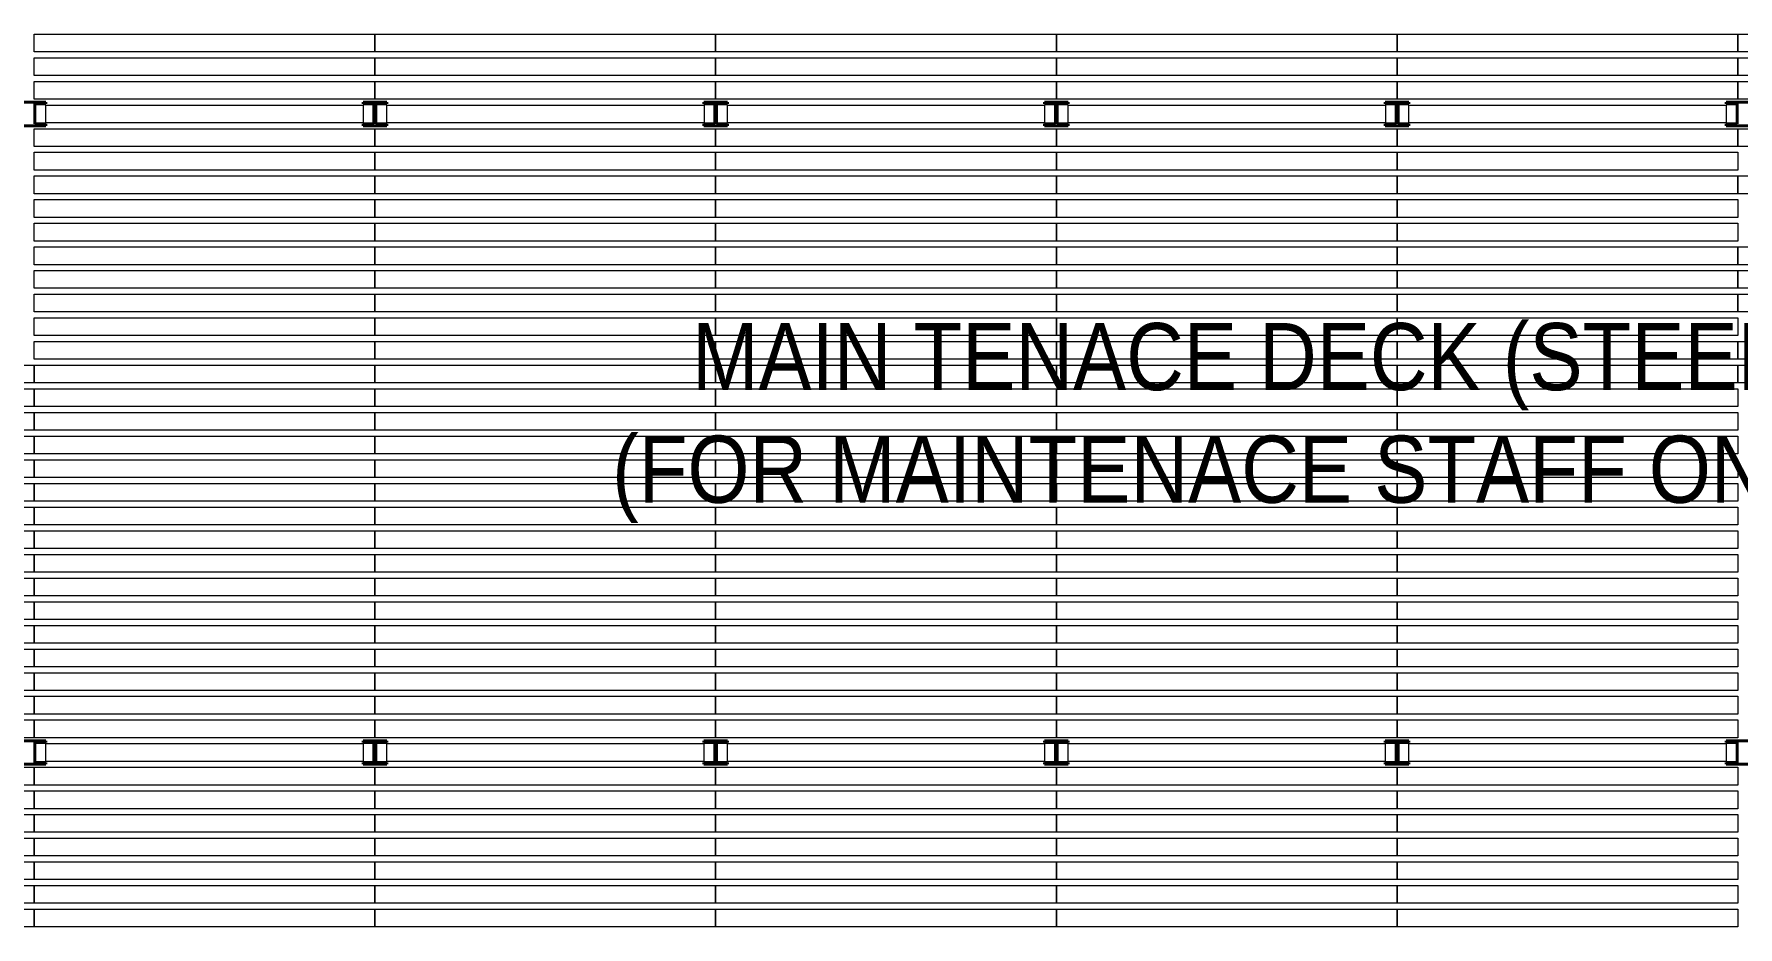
# Model space of a CAD drawing. Header units: millimetres. Extents: x 12827 to 109288, y -12264 to 68487.
# Drawn here: x 47648 to 62048, y 15507 to 23057 of the extents above; entities that cross this region are included whole.
import ezdxf

# ---------------------------------------------------------------- set-up
doc = ezdxf.new("R2010")
doc.units = ezdxf.units.MM
for name, color, linetype, lineweight in [('G-ANNO-TEXT', 231, 'Continuous', 5), ('Q-SPCQ', 91, 'Continuous', 20), ('S-COLS', 52, 'Continuous', 20)]:
    doc.layers.add(name, color=color, linetype=linetype, lineweight=lineweight)
doc.styles.add('Swis721 BT_1', font='swiss.ttf', dxfattribs={"width": 0.85, "height": 567.642527})

# ---------------------------------------------------------------- blocks, each defined once
blk = doc.blocks.new('DLN_Grid Gallery Deck - DLN_Grid Gallery Deck-V1-Copy of 2_F')
at = {"layer": 'Q-SPCQ'}
for p, q in [((0, -75), (0, 75)), ((0, 75), (2880, 75)), ((2880, 75), (2880, -75)), ((2880, -75), (0, -75))]:
    blk.add_line(p, q, dxfattribs=at)
blk = doc.blocks.new('DLN_Grid Gallery Deck - DLN_Grid Gallery Deck-3374193-Copy of 2_F')
at = {"layer": 'Q-SPCQ'}
for p, q in [((0, -75), (0, 75)), ((0, 75), (2681, 75)), ((2681, 75), (2681, -75)), ((2681, -75), (0, -75))]:
    blk.add_line(p, q, dxfattribs=at)
blk = doc.blocks.new('DLN_Grid Gallery Deck - DLN_Grid Gallery Deck-3374109-Copy of 2_F')
at = {"layer": 'Q-SPCQ'}
for p, q in [((0, -75), (0, 75)), ((0, 75), (2682, 75)), ((2682, 75), (2682, -75)), ((2682, -75), (0, -75))]:
    blk.add_line(p, q, dxfattribs=at)
blk = doc.blocks.new('DLN_Grid Gallery Deck - DLN_Grid Gallery Deck-V4-Copy of 2_F')
at = {"layer": 'Q-SPCQ'}
for p, q in [((0, -75), (0, 75)), ((0, 75), (2680, 75)), ((2680, 75), (2680, -75)), ((2680, -75), (0, -75))]:
    blk.add_line(p, q, dxfattribs=at)
blk = doc.blocks.new('DLN_Grid Gallery Deck - DLN_Grid Gallery Deck-3642485-Copy of 2_F')
at = {"layer": 'Q-SPCQ'}
for p, q in [((0, -75), (0, 75)), ((0, 75), (2681, 75)), ((2681, 75), (2681, -75)), ((2681, -75), (0, -75))]:
    blk.add_line(p, q, dxfattribs=at)
blk = doc.blocks.new('DLN_Grid Gallery Deck - DLN_Grid Gallery Deck-3373941-Copy of 2_F')
at = {"layer": 'Q-SPCQ'}
for p, q in [((0, -75), (0, 75)), ((0, 75), (2681, 75)), ((2681, 75), (2681, -75)), ((2681, -75), (0, -75))]:
    blk.add_line(p, q, dxfattribs=at)
blk = doc.blocks.new('DLN_Grid Gallery Deck - DLN_Grid Gallery Deck-V38-Copy of 2_F')
at = {"layer": 'Q-SPCQ', "lineweight": 15}
for p, q in [((0, -75), (0, 75)), ((0, 75), (2880, 75)), ((2880, 75), (2880, -75)), ((2880, -75), (0, -75))]:
    blk.add_line(p, q, dxfattribs=at)

msp = doc.modelspace()

# ---------------------------------------------------------------- linework, layer by layer
at = {"layer": 'S-COLS', "color": 250, "lineweight": 40}
for p, q in [((47747.68113, 22482.48546), (47547.68113, 22482.48546)), ((47655.18113, 22297.48546), (47655.18113, 22467.48546)), ((47655.18113, 22467.48546), (47747.68113, 22467.48546)), ((47747.68113, 22467.48546), (47747.68113, 22482.48546)), ((50627.68113, 22482.48546), (50427.68113, 22482.48546)), ((50427.68113, 22482.48546), (50427.68113, 22467.48546)), ((50427.68113, 22467.48546), (50520.18113, 22467.48546)), ((50520.18113, 22467.48546), (50520.18113, 22297.48546)), ((50535.18113, 22297.48546), (50535.18113, 22467.48546)), ((50535.18113, 22467.48546), (50627.68113, 22467.48546)), ((50627.68113, 22467.48546), (50627.68113, 22482.48546)), ((53507.68113, 22482.48546), (53307.68113, 22482.48546)), ((53307.68113, 22482.48546), (53307.68113, 22467.48546)), ((53307.68113, 22467.48546), (53400.18113, 22467.48546)), ((53400.18113, 22467.48546), (53400.18113, 22297.48546)), ((53415.18113, 22297.48546), (53415.18113, 22467.48546)), ((53415.18113, 22467.48546), (53507.68113, 22467.48546)), ((53507.68113, 22467.48546), (53507.68113, 22482.48546)), ((56387.68113, 22482.48546), (56187.68113, 22482.48546)), ((56187.68113, 22482.48546), (56187.68113, 22467.48546)), ((56187.68113, 22467.48546), (56280.18113, 22467.48546)), ((56280.18113, 22467.48546), (56280.18113, 22297.48546)), ((56295.18113, 22297.48546), (56295.18113, 22467.48546)), ((56295.18113, 22467.48546), (56387.68113, 22467.48546)), ((56387.68113, 22467.48546), (56387.68113, 22482.48546)), ((59267.68113, 22482.48546), (59067.68113, 22482.48546)), ((59067.68113, 22482.48546), (59067.68113, 22467.48546)), ((59067.68113, 22467.48546), (59160.18113, 22467.48546)), ((59160.18113, 22467.48546), (59160.18113, 22297.48546)), ((59175.18113, 22297.48546), (59175.18113, 22467.48546)), ((59175.18113, 22467.48546), (59267.68113, 22467.48546)), ((59267.68113, 22467.48546), (59267.68113, 22482.48546)), ((62147.68113, 22482.48546), (61947.68113, 22482.48546)), ((61947.68113, 22482.48546), (61947.68113, 22467.48546)), ((61947.68113, 22467.48546), (62040.18113, 22467.48546)), ((62040.18113, 22467.48546), (62040.18113, 22297.48546)), ((47547.68113, 22282.48546), (47747.68113, 22282.48546)), ((47747.68113, 22297.48546), (47655.18113, 22297.48546)), ((47747.68113, 22282.48546), (47747.68113, 22297.48546)), ((50427.68113, 22297.48546), (50427.68113, 22282.48546)), ((50520.18113, 22297.48546), (50427.68113, 22297.48546)), ((50427.68113, 22282.48546), (50627.68113, 22282.48546)), ((50627.68113, 22297.48546), (50535.18113, 22297.48546)), ((50627.68113, 22282.48546), (50627.68113, 22297.48546)), ((53307.68113, 22297.48546), (53307.68113, 22282.48546)), ((53400.18113, 22297.48546), (53307.68113, 22297.48546)), ((53307.68113, 22282.48546), (53507.68113, 22282.48546)), ((53507.68113, 22297.48546), (53415.18113, 22297.48546)), ((53507.68113, 22282.48546), (53507.68113, 22297.48546)), ((56187.68113, 22297.48546), (56187.68113, 22282.48546)), ((56280.18113, 22297.48546), (56187.68113, 22297.48546)), ((56187.68113, 22282.48546), (56387.68113, 22282.48546)), ((56387.68113, 22297.48546), (56295.18113, 22297.48546)), ((56387.68113, 22282.48546), (56387.68113, 22297.48546)), ((59067.68113, 22297.48546), (59067.68113, 22282.48546)), ((59160.18113, 22297.48546), (59067.68113, 22297.48546)), ((59067.68113, 22282.48546), (59267.68113, 22282.48546)), ((59267.68113, 22297.48546), (59175.18113, 22297.48546)), ((59267.68113, 22282.48546), (59267.68113, 22297.48546)), ((61947.68113, 22297.48546), (61947.68113, 22282.48546)), ((62040.18113, 22297.48546), (61947.68113, 22297.48546)), ((61947.68113, 22282.48546), (62147.68113, 22282.48546)), ((47747.68113, 17082.48546), (47547.68113, 17082.48546)), ((47655.18113, 16897.48546), (47655.18113, 17067.48546)), ((47655.18113, 17067.48546), (47747.68113, 17067.48546)), ((47747.68113, 17067.48546), (47747.68113, 17082.48546)), ((50627.68113, 17082.48546), (50427.68113, 17082.48546)), ((50427.68113, 17082.48546), (50427.68113, 17067.48546)), ((50427.68113, 17067.48546), (50520.18113, 17067.48546)), ((50520.18113, 17067.48546), (50520.18113, 16897.48546)), ((50535.18113, 16897.48546), (50535.18113, 17067.48546)), ((50535.18113, 17067.48546), (50627.68113, 17067.48546)), ((50627.68113, 17067.48546), (50627.68113, 17082.48546)), ((53507.68113, 17082.48546), (53307.68113, 17082.48546)), ((53307.68113, 17082.48546), (53307.68113, 17067.48546)), ((53307.68113, 17067.48546), (53400.18113, 17067.48546)), ((53400.18113, 17067.48546), (53400.18113, 16897.48546)), ((53415.18113, 16897.48546), (53415.18113, 17067.48546)), ((53415.18113, 17067.48546), (53507.68113, 17067.48546)), ((53507.68113, 17067.48546), (53507.68113, 17082.48546)), ((56387.68113, 17082.48546), (56187.68113, 17082.48546)), ((56187.68113, 17082.48546), (56187.68113, 17067.48546)), ((56187.68113, 17067.48546), (56280.18113, 17067.48546)), ((56280.18113, 17067.48546), (56280.18113, 16897.48546)), ((56295.18113, 16897.48546), (56295.18113, 17067.48546)), ((56295.18113, 17067.48546), (56387.68113, 17067.48546)), ((56387.68113, 17067.48546), (56387.68113, 17082.48546)), ((59267.68113, 17082.48546), (59067.68113, 17082.48546)), ((59067.68113, 17082.48546), (59067.68113, 17067.48546)), ((59067.68113, 17067.48546), (59160.18113, 17067.48546)), ((59160.18113, 17067.48546), (59160.18113, 16897.48546)), ((59175.18113, 16897.48546), (59175.18113, 17067.48546)), ((59175.18113, 17067.48546), (59267.68113, 17067.48546)), ((59267.68113, 17067.48546), (59267.68113, 17082.48546)), ((62147.68113, 17082.48546), (61947.68113, 17082.48546)), ((61947.68113, 17082.48546), (61947.68113, 17067.48546)), ((61947.68113, 17067.48546), (62040.18113, 17067.48546)), ((62040.18113, 17067.48546), (62040.18113, 16897.48546)), ((47547.68113, 16882.48546), (47747.68113, 16882.48546)), ((47747.68113, 16897.48546), (47655.18113, 16897.48546)), ((47747.68113, 16882.48546), (47747.68113, 16897.48546)), ((50427.68113, 16897.48546), (50427.68113, 16882.48546)), ((50520.18113, 16897.48546), (50427.68113, 16897.48546)), ((50427.68113, 16882.48546), (50627.68113, 16882.48546)), ((50627.68113, 16897.48546), (50535.18113, 16897.48546)), ((50627.68113, 16882.48546), (50627.68113, 16897.48546)), ((53307.68113, 16897.48546), (53307.68113, 16882.48546)), ((53400.18113, 16897.48546), (53307.68113, 16897.48546)), ((53307.68113, 16882.48546), (53507.68113, 16882.48546)), ((53507.68113, 16897.48546), (53415.18113, 16897.48546)), ((53507.68113, 16882.48546), (53507.68113, 16897.48546)), ((56187.68113, 16897.48546), (56187.68113, 16882.48546)), ((56280.18113, 16897.48546), (56187.68113, 16897.48546)), ((56187.68113, 16882.48546), (56387.68113, 16882.48546)), ((56387.68113, 16897.48546), (56295.18113, 16897.48546)), ((56387.68113, 16882.48546), (56387.68113, 16897.48546)), ((59067.68113, 16897.48546), (59067.68113, 16882.48546)), ((59160.18113, 16897.48546), (59067.68113, 16897.48546)), ((59067.68113, 16882.48546), (59267.68113, 16882.48546)), ((59267.68113, 16897.48546), (59175.18113, 16897.48546)), ((59267.68113, 16882.48546), (59267.68113, 16897.48546)), ((61947.68113, 16897.48546), (61947.68113, 16882.48546)), ((62040.18113, 16897.48546), (61947.68113, 16897.48546)), ((61947.68113, 16882.48546), (62147.68113, 16882.48546))]:
    msp.add_line(p, q, dxfattribs=at)

# ---------------------------------------------------------------- block references
at = {"layer": 'Q-SPCQ'}
for name, p in [('DLN_Grid Gallery Deck - DLN_Grid Gallery Deck-V1-Copy of 2_F', (47647.68113, 22982.48546)), ('DLN_Grid Gallery Deck - DLN_Grid Gallery Deck-V1-Copy of 2_F', (50527.68113, 22982.48546)), ('DLN_Grid Gallery Deck - DLN_Grid Gallery Deck-V1-Copy of 2_F', (53407.68113, 22982.48546)), ('DLN_Grid Gallery Deck - DLN_Grid Gallery Deck-V1-Copy of 2_F', (56287.68113, 22982.48546)), ('DLN_Grid Gallery Deck - DLN_Grid Gallery Deck-V1-Copy of 2_F', (59167.68113, 22982.48546)), ('DLN_Grid Gallery Deck - DLN_Grid Gallery Deck-V1-Copy of 2_F', (62047.68113, 22982.48546)), ('DLN_Grid Gallery Deck - DLN_Grid Gallery Deck-V1-Copy of 2_F', (47647.68113, 22782.48546)), ('DLN_Grid Gallery Deck - DLN_Grid Gallery Deck-V1-Copy of 2_F', (50527.68113, 22782.48546)), ('DLN_Grid Gallery Deck - DLN_Grid Gallery Deck-V1-Copy of 2_F', (53407.68113, 22782.48546)), ('DLN_Grid Gallery Deck - DLN_Grid Gallery Deck-V1-Copy of 2_F', (56287.68113, 22782.48546)), ('DLN_Grid Gallery Deck - DLN_Grid Gallery Deck-V1-Copy of 2_F', (59167.68113, 22782.48546)), ('DLN_Grid Gallery Deck - DLN_Grid Gallery Deck-V1-Copy of 2_F', (62047.68113, 22782.48546)), ('DLN_Grid Gallery Deck - DLN_Grid Gallery Deck-V1-Copy of 2_F', (47647.68113, 22582.48546)), ('DLN_Grid Gallery Deck - DLN_Grid Gallery Deck-V1-Copy of 2_F', (50527.68113, 22582.48546)), ('DLN_Grid Gallery Deck - DLN_Grid Gallery Deck-V1-Copy of 2_F', (53407.68113, 22582.48546)), ('DLN_Grid Gallery Deck - DLN_Grid Gallery Deck-V1-Copy of 2_F', (56287.68113, 22582.48546)), ('DLN_Grid Gallery Deck - DLN_Grid Gallery Deck-V1-Copy of 2_F', (59167.68113, 22582.48546)), ('DLN_Grid Gallery Deck - DLN_Grid Gallery Deck-V1-Copy of 2_F', (62047.68113, 22582.48546)), ('DLN_Grid Gallery Deck - DLN_Grid Gallery Deck-3374193-Copy of 2_F', (47747.68113, 22382.48546)), ('DLN_Grid Gallery Deck - DLN_Grid Gallery Deck-3374109-Copy of 2_F', (50627.68113, 22382.48546)), ('DLN_Grid Gallery Deck - DLN_Grid Gallery Deck-V4-Copy of 2_F', (53507.68113, 22382.48546)), ('DLN_Grid Gallery Deck - DLN_Grid Gallery Deck-3642485-Copy of 2_F', (56387.68113, 22382.48546)), ('DLN_Grid Gallery Deck - DLN_Grid Gallery Deck-3373941-Copy of 2_F', (59267.68113, 22382.48546)), ('DLN_Grid Gallery Deck - DLN_Grid Gallery Deck-V1-Copy of 2_F', (47647.68113, 22182.48546)), ('DLN_Grid Gallery Deck - DLN_Grid Gallery Deck-V1-Copy of 2_F', (50527.68113, 22182.48546)), ('DLN_Grid Gallery Deck - DLN_Grid Gallery Deck-V1-Copy of 2_F', (53407.68113, 22182.48546)), ('DLN_Grid Gallery Deck - DLN_Grid Gallery Deck-V1-Copy of 2_F', (56287.68113, 22182.48546)), ('DLN_Grid Gallery Deck - DLN_Grid Gallery Deck-V1-Copy of 2_F', (59167.68113, 22182.48546)), ('DLN_Grid Gallery Deck - DLN_Grid Gallery Deck-V1-Copy of 2_F', (62047.68113, 22182.48546)), ('DLN_Grid Gallery Deck - DLN_Grid Gallery Deck-V1-Copy of 2_F', (47647.68113, 21982.48546)), ('DLN_Grid Gallery Deck - DLN_Grid Gallery Deck-V1-Copy of 2_F', (50527.68113, 21982.48546)), ('DLN_Grid Gallery Deck - DLN_Grid Gallery Deck-V1-Copy of 2_F', (53407.68113, 21982.48546)), ('DLN_Grid Gallery Deck - DLN_Grid Gallery Deck-V1-Copy of 2_F', (56287.68113, 21982.48546)), ('DLN_Grid Gallery Deck - DLN_Grid Gallery Deck-V1-Copy of 2_F', (59167.68113, 21982.48546)), ('DLN_Grid Gallery Deck - DLN_Grid Gallery Deck-V1-Copy of 2_F', (47647.68113, 21782.48546)), ('DLN_Grid Gallery Deck - DLN_Grid Gallery Deck-V1-Copy of 2_F', (50527.68113, 21782.48546)), ('DLN_Grid Gallery Deck - DLN_Grid Gallery Deck-V1-Copy of 2_F', (53407.68113, 21782.48546)), ('DLN_Grid Gallery Deck - DLN_Grid Gallery Deck-V1-Copy of 2_F', (56287.68113, 21782.48546)), ('DLN_Grid Gallery Deck - DLN_Grid Gallery Deck-V1-Copy of 2_F', (62047.68113, 21782.48546)), ('DLN_Grid Gallery Deck - DLN_Grid Gallery Deck-V1-Copy of 2_F', (47647.68113, 21582.48546)), ('DLN_Grid Gallery Deck - DLN_Grid Gallery Deck-V1-Copy of 2_F', (50527.68113, 21582.48546)), ('DLN_Grid Gallery Deck - DLN_Grid Gallery Deck-V1-Copy of 2_F', (53407.68113, 21582.48546)), ('DLN_Grid Gallery Deck - DLN_Grid Gallery Deck-V1-Copy of 2_F', (56287.68113, 21582.48546)), ('DLN_Grid Gallery Deck - DLN_Grid Gallery Deck-V1-Copy of 2_F', (59167.68113, 21582.48546)), ('DLN_Grid Gallery Deck - DLN_Grid Gallery Deck-V1-Copy of 2_F', (47647.68113, 21382.48546)), ('DLN_Grid Gallery Deck - DLN_Grid Gallery Deck-V1-Copy of 2_F', (50527.68113, 21382.48546)), ('DLN_Grid Gallery Deck - DLN_Grid Gallery Deck-V1-Copy of 2_F', (53407.68113, 21382.48546)), ('DLN_Grid Gallery Deck - DLN_Grid Gallery Deck-V1-Copy of 2_F', (56287.68113, 21382.48546)), ('DLN_Grid Gallery Deck - DLN_Grid Gallery Deck-V1-Copy of 2_F', (59167.68113, 21382.48546)), ('DLN_Grid Gallery Deck - DLN_Grid Gallery Deck-V1-Copy of 2_F', (47647.68113, 21182.48546)), ('DLN_Grid Gallery Deck - DLN_Grid Gallery Deck-V1-Copy of 2_F', (50527.68113, 21182.48546)), ('DLN_Grid Gallery Deck - DLN_Grid Gallery Deck-V1-Copy of 2_F', (53407.68113, 21182.48546)), ('DLN_Grid Gallery Deck - DLN_Grid Gallery Deck-V1-Copy of 2_F', (56287.68113, 21182.48546)), ('DLN_Grid Gallery Deck - DLN_Grid Gallery Deck-V1-Copy of 2_F', (59167.68113, 21182.48546)), ('DLN_Grid Gallery Deck - DLN_Grid Gallery Deck-V1-Copy of 2_F', (62047.68113, 21182.48546)), ('DLN_Grid Gallery Deck - DLN_Grid Gallery Deck-V1-Copy of 2_F', (47647.68113, 20982.48546)), ('DLN_Grid Gallery Deck - DLN_Grid Gallery Deck-V1-Copy of 2_F', (50527.68113, 20982.48546)), ('DLN_Grid Gallery Deck - DLN_Grid Gallery Deck-V1-Copy of 2_F', (53407.68113, 20982.48546)), ('DLN_Grid Gallery Deck - DLN_Grid Gallery Deck-V1-Copy of 2_F', (56287.68113, 20982.48546)), ('DLN_Grid Gallery Deck - DLN_Grid Gallery Deck-V1-Copy of 2_F', (59167.68113, 20982.48546)), ('DLN_Grid Gallery Deck - DLN_Grid Gallery Deck-V1-Copy of 2_F', (62047.68113, 20982.48546)), ('DLN_Grid Gallery Deck - DLN_Grid Gallery Deck-V1-Copy of 2_F', (47647.68113, 20782.48546)), ('DLN_Grid Gallery Deck - DLN_Grid Gallery Deck-V1-Copy of 2_F', (50527.68113, 20782.48546)), ('DLN_Grid Gallery Deck - DLN_Grid Gallery Deck-V1-Copy of 2_F', (53407.68113, 20782.48546)), ('DLN_Grid Gallery Deck - DLN_Grid Gallery Deck-V1-Copy of 2_F', (56287.68113, 20782.48546)), ('DLN_Grid Gallery Deck - DLN_Grid Gallery Deck-V1-Copy of 2_F', (62047.68113, 20782.48546)), ('DLN_Grid Gallery Deck - DLN_Grid Gallery Deck-V1-Copy of 2_F', (47647.68113, 20582.48546)), ('DLN_Grid Gallery Deck - DLN_Grid Gallery Deck-V1-Copy of 2_F', (50527.68113, 20582.48546)), ('DLN_Grid Gallery Deck - DLN_Grid Gallery Deck-V1-Copy of 2_F', (53407.68113, 20582.48546)), ('DLN_Grid Gallery Deck - DLN_Grid Gallery Deck-V1-Copy of 2_F', (56287.68113, 20582.48546)), ('DLN_Grid Gallery Deck - DLN_Grid Gallery Deck-V1-Copy of 2_F', (59167.68113, 20582.48546)), ('DLN_Grid Gallery Deck - DLN_Grid Gallery Deck-V1-Copy of 2_F', (47647.68113, 20382.48546)), ('DLN_Grid Gallery Deck - DLN_Grid Gallery Deck-V1-Copy of 2_F', (50527.68113, 20382.48546)), ('DLN_Grid Gallery Deck - DLN_Grid Gallery Deck-V1-Copy of 2_F', (53407.68113, 20382.48546)), ('DLN_Grid Gallery Deck - DLN_Grid Gallery Deck-V1-Copy of 2_F', (56287.68113, 20382.48546)), ('DLN_Grid Gallery Deck - DLN_Grid Gallery Deck-V1-Copy of 2_F', (59167.68113, 20382.48546)), ('DLN_Grid Gallery Deck - DLN_Grid Gallery Deck-V1-Copy of 2_F', (62047.68113, 20382.48546)), ('DLN_Grid Gallery Deck - DLN_Grid Gallery Deck-V1-Copy of 2_F', (44767.68113, 20182.48546)), ('DLN_Grid Gallery Deck - DLN_Grid Gallery Deck-V1-Copy of 2_F', (47647.68113, 20182.48546)), ('DLN_Grid Gallery Deck - DLN_Grid Gallery Deck-V1-Copy of 2_F', (50527.68113, 20182.48546)), ('DLN_Grid Gallery Deck - DLN_Grid Gallery Deck-V1-Copy of 2_F', (53407.68113, 20182.48546)), ('DLN_Grid Gallery Deck - DLN_Grid Gallery Deck-V1-Copy of 2_F', (56287.68113, 20182.48546)), ('DLN_Grid Gallery Deck - DLN_Grid Gallery Deck-V1-Copy of 2_F', (59167.68113, 20182.48546)), ('DLN_Grid Gallery Deck - DLN_Grid Gallery Deck-V1-Copy of 2_F', (62047.68113, 20182.48546)), ('DLN_Grid Gallery Deck - DLN_Grid Gallery Deck-V1-Copy of 2_F', (44767.68113, 19982.48546)), ('DLN_Grid Gallery Deck - DLN_Grid Gallery Deck-V1-Copy of 2_F', (47647.68113, 19982.48546)), ('DLN_Grid Gallery Deck - DLN_Grid Gallery Deck-V1-Copy of 2_F', (50527.68113, 19982.48546)), ('DLN_Grid Gallery Deck - DLN_Grid Gallery Deck-V1-Copy of 2_F', (53407.68113, 19982.48546)), ('DLN_Grid Gallery Deck - DLN_Grid Gallery Deck-V1-Copy of 2_F', (56287.68113, 19982.48546)), ('DLN_Grid Gallery Deck - DLN_Grid Gallery Deck-V1-Copy of 2_F', (59167.68113, 19982.48546)), ('DLN_Grid Gallery Deck - DLN_Grid Gallery Deck-V1-Copy of 2_F', (44767.68113, 19782.48546)), ('DLN_Grid Gallery Deck - DLN_Grid Gallery Deck-V1-Copy of 2_F', (47647.68113, 19782.48546)), ('DLN_Grid Gallery Deck - DLN_Grid Gallery Deck-V1-Copy of 2_F', (50527.68113, 19782.48546)), ('DLN_Grid Gallery Deck - DLN_Grid Gallery Deck-V1-Copy of 2_F', (53407.68113, 19782.48546)), ('DLN_Grid Gallery Deck - DLN_Grid Gallery Deck-V1-Copy of 2_F', (56287.68113, 19782.48546)), ('DLN_Grid Gallery Deck - DLN_Grid Gallery Deck-V1-Copy of 2_F', (59167.68113, 19782.48546)), ('DLN_Grid Gallery Deck - DLN_Grid Gallery Deck-V1-Copy of 2_F', (44767.68113, 19582.48546)), ('DLN_Grid Gallery Deck - DLN_Grid Gallery Deck-V1-Copy of 2_F', (47647.68113, 19582.48546)), ('DLN_Grid Gallery Deck - DLN_Grid Gallery Deck-V1-Copy of 2_F', (50527.68113, 19582.48546)), ('DLN_Grid Gallery Deck - DLN_Grid Gallery Deck-V1-Copy of 2_F', (53407.68113, 19582.48546)), ('DLN_Grid Gallery Deck - DLN_Grid Gallery Deck-V1-Copy of 2_F', (56287.68113, 19582.48546)), ('DLN_Grid Gallery Deck - DLN_Grid Gallery Deck-V1-Copy of 2_F', (59167.68113, 19582.48546)), ('DLN_Grid Gallery Deck - DLN_Grid Gallery Deck-V1-Copy of 2_F', (44767.68113, 19382.48546)), ('DLN_Grid Gallery Deck - DLN_Grid Gallery Deck-V1-Copy of 2_F', (47647.68113, 19382.48546)), ('DLN_Grid Gallery Deck - DLN_Grid Gallery Deck-V1-Copy of 2_F', (50527.68113, 19382.48546)), ('DLN_Grid Gallery Deck - DLN_Grid Gallery Deck-V1-Copy of 2_F', (53407.68113, 19382.48546)), ('DLN_Grid Gallery Deck - DLN_Grid Gallery Deck-V1-Copy of 2_F', (56287.68113, 19382.48546)), ('DLN_Grid Gallery Deck - DLN_Grid Gallery Deck-V1-Copy of 2_F', (59167.68113, 19382.48546)), ('DLN_Grid Gallery Deck - DLN_Grid Gallery Deck-V1-Copy of 2_F', (44767.68113, 19182.48546)), ('DLN_Grid Gallery Deck - DLN_Grid Gallery Deck-V1-Copy of 2_F', (47647.68113, 19182.48546)), ('DLN_Grid Gallery Deck - DLN_Grid Gallery Deck-V1-Copy of 2_F', (50527.68113, 19182.48546)), ('DLN_Grid Gallery Deck - DLN_Grid Gallery Deck-V1-Copy of 2_F', (53407.68113, 19182.48546)), ('DLN_Grid Gallery Deck - DLN_Grid Gallery Deck-V1-Copy of 2_F', (56287.68113, 19182.48546)), ('DLN_Grid Gallery Deck - DLN_Grid Gallery Deck-V1-Copy of 2_F', (59167.68113, 19182.48546)), ('DLN_Grid Gallery Deck - DLN_Grid Gallery Deck-V1-Copy of 2_F', (44767.68113, 18982.48546)), ('DLN_Grid Gallery Deck - DLN_Grid Gallery Deck-V1-Copy of 2_F', (47647.68113, 18982.48546)), ('DLN_Grid Gallery Deck - DLN_Grid Gallery Deck-V1-Copy of 2_F', (50527.68113, 18982.48546)), ('DLN_Grid Gallery Deck - DLN_Grid Gallery Deck-V1-Copy of 2_F', (53407.68113, 18982.48546)), ('DLN_Grid Gallery Deck - DLN_Grid Gallery Deck-V1-Copy of 2_F', (56287.68113, 18982.48546)), ('DLN_Grid Gallery Deck - DLN_Grid Gallery Deck-V1-Copy of 2_F', (59167.68113, 18982.48546)), ('DLN_Grid Gallery Deck - DLN_Grid Gallery Deck-V1-Copy of 2_F', (44767.68113, 18782.48546)), ('DLN_Grid Gallery Deck - DLN_Grid Gallery Deck-V1-Copy of 2_F', (47647.68113, 18782.48546)), ('DLN_Grid Gallery Deck - DLN_Grid Gallery Deck-V1-Copy of 2_F', (50527.68113, 18782.48546)), ('DLN_Grid Gallery Deck - DLN_Grid Gallery Deck-V1-Copy of 2_F', (53407.68113, 18782.48546)), ('DLN_Grid Gallery Deck - DLN_Grid Gallery Deck-V1-Copy of 2_F', (56287.68113, 18782.48546)), ('DLN_Grid Gallery Deck - DLN_Grid Gallery Deck-V1-Copy of 2_F', (59167.68113, 18782.48546)), ('DLN_Grid Gallery Deck - DLN_Grid Gallery Deck-V1-Copy of 2_F', (44767.68113, 18582.48546)), ('DLN_Grid Gallery Deck - DLN_Grid Gallery Deck-V1-Copy of 2_F', (47647.68113, 18582.48546)), ('DLN_Grid Gallery Deck - DLN_Grid Gallery Deck-V1-Copy of 2_F', (50527.68113, 18582.48546)), ('DLN_Grid Gallery Deck - DLN_Grid Gallery Deck-V1-Copy of 2_F', (53407.68113, 18582.48546)), ('DLN_Grid Gallery Deck - DLN_Grid Gallery Deck-V1-Copy of 2_F', (56287.68113, 18582.48546)), ('DLN_Grid Gallery Deck - DLN_Grid Gallery Deck-V1-Copy of 2_F', (59167.68113, 18582.48546)), ('DLN_Grid Gallery Deck - DLN_Grid Gallery Deck-V1-Copy of 2_F', (44767.68113, 18382.48546)), ('DLN_Grid Gallery Deck - DLN_Grid Gallery Deck-V1-Copy of 2_F', (47647.68113, 18382.48546)), ('DLN_Grid Gallery Deck - DLN_Grid Gallery Deck-V1-Copy of 2_F', (50527.68113, 18382.48546)), ('DLN_Grid Gallery Deck - DLN_Grid Gallery Deck-V1-Copy of 2_F', (53407.68113, 18382.48546)), ('DLN_Grid Gallery Deck - DLN_Grid Gallery Deck-V1-Copy of 2_F', (56287.68113, 18382.48546)), ('DLN_Grid Gallery Deck - DLN_Grid Gallery Deck-V1-Copy of 2_F', (59167.68113, 18382.48546)), ('DLN_Grid Gallery Deck - DLN_Grid Gallery Deck-V1-Copy of 2_F', (44767.68113, 18182.48546)), ('DLN_Grid Gallery Deck - DLN_Grid Gallery Deck-V1-Copy of 2_F', (47647.68113, 18182.48546)), ('DLN_Grid Gallery Deck - DLN_Grid Gallery Deck-V1-Copy of 2_F', (50527.68113, 18182.48546)), ('DLN_Grid Gallery Deck - DLN_Grid Gallery Deck-V1-Copy of 2_F', (53407.68113, 18182.48546)), ('DLN_Grid Gallery Deck - DLN_Grid Gallery Deck-V1-Copy of 2_F', (56287.68113, 18182.48546)), ('DLN_Grid Gallery Deck - DLN_Grid Gallery Deck-V1-Copy of 2_F', (59167.68113, 18182.48546)), ('DLN_Grid Gallery Deck - DLN_Grid Gallery Deck-V1-Copy of 2_F', (44767.68113, 17982.48546)), ('DLN_Grid Gallery Deck - DLN_Grid Gallery Deck-V1-Copy of 2_F', (47647.68113, 17982.48546)), ('DLN_Grid Gallery Deck - DLN_Grid Gallery Deck-V1-Copy of 2_F', (50527.68113, 17982.48546)), ('DLN_Grid Gallery Deck - DLN_Grid Gallery Deck-V1-Copy of 2_F', (53407.68113, 17982.48546)), ('DLN_Grid Gallery Deck - DLN_Grid Gallery Deck-V1-Copy of 2_F', (56287.68113, 17982.48546)), ('DLN_Grid Gallery Deck - DLN_Grid Gallery Deck-V1-Copy of 2_F', (59167.68113, 17982.48546)), ('DLN_Grid Gallery Deck - DLN_Grid Gallery Deck-V1-Copy of 2_F', (44767.68113, 17782.48546)), ('DLN_Grid Gallery Deck - DLN_Grid Gallery Deck-V1-Copy of 2_F', (47647.68113, 17782.48546)), ('DLN_Grid Gallery Deck - DLN_Grid Gallery Deck-V1-Copy of 2_F', (50527.68113, 17782.48546)), ('DLN_Grid Gallery Deck - DLN_Grid Gallery Deck-V1-Copy of 2_F', (53407.68113, 17782.48546)), ('DLN_Grid Gallery Deck - DLN_Grid Gallery Deck-V1-Copy of 2_F', (56287.68113, 17782.48546)), ('DLN_Grid Gallery Deck - DLN_Grid Gallery Deck-V1-Copy of 2_F', (59167.68113, 17782.48546)), ('DLN_Grid Gallery Deck - DLN_Grid Gallery Deck-V1-Copy of 2_F', (44767.68113, 17582.48546)), ('DLN_Grid Gallery Deck - DLN_Grid Gallery Deck-V1-Copy of 2_F', (47647.68113, 17582.48546)), ('DLN_Grid Gallery Deck - DLN_Grid Gallery Deck-V1-Copy of 2_F', (50527.68113, 17582.48546)), ('DLN_Grid Gallery Deck - DLN_Grid Gallery Deck-V1-Copy of 2_F', (53407.68113, 17582.48546)), ('DLN_Grid Gallery Deck - DLN_Grid Gallery Deck-V1-Copy of 2_F', (56287.68113, 17582.48546)), ('DLN_Grid Gallery Deck - DLN_Grid Gallery Deck-V1-Copy of 2_F', (59167.68113, 17582.48546)), ('DLN_Grid Gallery Deck - DLN_Grid Gallery Deck-V1-Copy of 2_F', (44767.68113, 17382.48546)), ('DLN_Grid Gallery Deck - DLN_Grid Gallery Deck-V1-Copy of 2_F', (47647.68113, 17382.48546)), ('DLN_Grid Gallery Deck - DLN_Grid Gallery Deck-V1-Copy of 2_F', (50527.68113, 17382.48546)), ('DLN_Grid Gallery Deck - DLN_Grid Gallery Deck-V1-Copy of 2_F', (53407.68113, 17382.48546)), ('DLN_Grid Gallery Deck - DLN_Grid Gallery Deck-V1-Copy of 2_F', (56287.68113, 17382.48546)), ('DLN_Grid Gallery Deck - DLN_Grid Gallery Deck-V1-Copy of 2_F', (59167.68113, 17382.48546)), ('DLN_Grid Gallery Deck - DLN_Grid Gallery Deck-V1-Copy of 2_F', (44767.68113, 17182.48546)), ('DLN_Grid Gallery Deck - DLN_Grid Gallery Deck-V1-Copy of 2_F', (47647.68113, 17182.48546)), ('DLN_Grid Gallery Deck - DLN_Grid Gallery Deck-V1-Copy of 2_F', (50527.68113, 17182.48546)), ('DLN_Grid Gallery Deck - DLN_Grid Gallery Deck-V1-Copy of 2_F', (53407.68113, 17182.48546)), ('DLN_Grid Gallery Deck - DLN_Grid Gallery Deck-V1-Copy of 2_F', (56287.68113, 17182.48546)), ('DLN_Grid Gallery Deck - DLN_Grid Gallery Deck-V1-Copy of 2_F', (59167.68113, 17182.48546)), ('DLN_Grid Gallery Deck - DLN_Grid Gallery Deck-V4-Copy of 2_F', (47747.68113, 16982.48546)), ('DLN_Grid Gallery Deck - DLN_Grid Gallery Deck-V4-Copy of 2_F', (50627.68113, 16982.48546)), ('DLN_Grid Gallery Deck - DLN_Grid Gallery Deck-V4-Copy of 2_F', (53507.68113, 16982.48546)), ('DLN_Grid Gallery Deck - DLN_Grid Gallery Deck-V4-Copy of 2_F', (56387.68113, 16982.48546)), ('DLN_Grid Gallery Deck - DLN_Grid Gallery Deck-V4-Copy of 2_F', (59267.68113, 16982.48546)), ('DLN_Grid Gallery Deck - DLN_Grid Gallery Deck-V1-Copy of 2_F', (44767.68113, 16782.48546)), ('DLN_Grid Gallery Deck - DLN_Grid Gallery Deck-V1-Copy of 2_F', (47647.68113, 16782.48546)), ('DLN_Grid Gallery Deck - DLN_Grid Gallery Deck-V1-Copy of 2_F', (50527.68113, 16782.48546)), ('DLN_Grid Gallery Deck - DLN_Grid Gallery Deck-V1-Copy of 2_F', (53407.68113, 16782.48546)), ('DLN_Grid Gallery Deck - DLN_Grid Gallery Deck-V1-Copy of 2_F', (56287.68113, 16782.48546)), ('DLN_Grid Gallery Deck - DLN_Grid Gallery Deck-V1-Copy of 2_F', (59167.68113, 16782.48546)), ('DLN_Grid Gallery Deck - DLN_Grid Gallery Deck-V1-Copy of 2_F', (44767.68113, 16582.48546)), ('DLN_Grid Gallery Deck - DLN_Grid Gallery Deck-V1-Copy of 2_F', (47647.68113, 16582.48546)), ('DLN_Grid Gallery Deck - DLN_Grid Gallery Deck-V1-Copy of 2_F', (50527.68113, 16582.48546)), ('DLN_Grid Gallery Deck - DLN_Grid Gallery Deck-V1-Copy of 2_F', (53407.68113, 16582.48546)), ('DLN_Grid Gallery Deck - DLN_Grid Gallery Deck-V1-Copy of 2_F', (56287.68113, 16582.48546)), ('DLN_Grid Gallery Deck - DLN_Grid Gallery Deck-V1-Copy of 2_F', (59167.68113, 16582.48546)), ('DLN_Grid Gallery Deck - DLN_Grid Gallery Deck-V1-Copy of 2_F', (44767.68113, 16382.48546)), ('DLN_Grid Gallery Deck - DLN_Grid Gallery Deck-V1-Copy of 2_F', (47647.68113, 16382.48546)), ('DLN_Grid Gallery Deck - DLN_Grid Gallery Deck-V1-Copy of 2_F', (50527.68113, 16382.48546)), ('DLN_Grid Gallery Deck - DLN_Grid Gallery Deck-V1-Copy of 2_F', (53407.68113, 16382.48546)), ('DLN_Grid Gallery Deck - DLN_Grid Gallery Deck-V1-Copy of 2_F', (56287.68113, 16382.48546)), ('DLN_Grid Gallery Deck - DLN_Grid Gallery Deck-V1-Copy of 2_F', (59167.68113, 16382.48546)), ('DLN_Grid Gallery Deck - DLN_Grid Gallery Deck-V1-Copy of 2_F', (44767.68113, 16182.48546)), ('DLN_Grid Gallery Deck - DLN_Grid Gallery Deck-V1-Copy of 2_F', (47647.68113, 16182.48546)), ('DLN_Grid Gallery Deck - DLN_Grid Gallery Deck-V1-Copy of 2_F', (50527.68113, 16182.48546)), ('DLN_Grid Gallery Deck - DLN_Grid Gallery Deck-V1-Copy of 2_F', (53407.68113, 16182.48546)), ('DLN_Grid Gallery Deck - DLN_Grid Gallery Deck-V1-Copy of 2_F', (56287.68113, 16182.48546)), ('DLN_Grid Gallery Deck - DLN_Grid Gallery Deck-V1-Copy of 2_F', (59167.68113, 16182.48546)), ('DLN_Grid Gallery Deck - DLN_Grid Gallery Deck-V1-Copy of 2_F', (44767.68113, 15982.48546)), ('DLN_Grid Gallery Deck - DLN_Grid Gallery Deck-V1-Copy of 2_F', (47647.68113, 15982.48546)), ('DLN_Grid Gallery Deck - DLN_Grid Gallery Deck-V1-Copy of 2_F', (50527.68113, 15982.48546)), ('DLN_Grid Gallery Deck - DLN_Grid Gallery Deck-V1-Copy of 2_F', (53407.68113, 15982.48546)), ('DLN_Grid Gallery Deck - DLN_Grid Gallery Deck-V1-Copy of 2_F', (56287.68113, 15982.48546)), ('DLN_Grid Gallery Deck - DLN_Grid Gallery Deck-V1-Copy of 2_F', (59167.68113, 15982.48546)), ('DLN_Grid Gallery Deck - DLN_Grid Gallery Deck-V1-Copy of 2_F', (44767.68113, 15782.48546)), ('DLN_Grid Gallery Deck - DLN_Grid Gallery Deck-V1-Copy of 2_F', (47647.68113, 15782.48546)), ('DLN_Grid Gallery Deck - DLN_Grid Gallery Deck-V1-Copy of 2_F', (50527.68113, 15782.48546)), ('DLN_Grid Gallery Deck - DLN_Grid Gallery Deck-V1-Copy of 2_F', (53407.68113, 15782.48546)), ('DLN_Grid Gallery Deck - DLN_Grid Gallery Deck-V1-Copy of 2_F', (56287.68113, 15782.48546)), ('DLN_Grid Gallery Deck - DLN_Grid Gallery Deck-V1-Copy of 2_F', (59167.68113, 15782.48546)), ('DLN_Grid Gallery Deck - DLN_Grid Gallery Deck-V1-Copy of 2_F', (44767.68113, 15582.48546)), ('DLN_Grid Gallery Deck - DLN_Grid Gallery Deck-V1-Copy of 2_F', (47647.68113, 15582.48546)), ('DLN_Grid Gallery Deck - DLN_Grid Gallery Deck-V1-Copy of 2_F', (50527.68113, 15582.48546)), ('DLN_Grid Gallery Deck - DLN_Grid Gallery Deck-V1-Copy of 2_F', (53407.68113, 15582.48546)), ('DLN_Grid Gallery Deck - DLN_Grid Gallery Deck-V1-Copy of 2_F', (56287.68113, 15582.48546)), ('DLN_Grid Gallery Deck - DLN_Grid Gallery Deck-V1-Copy of 2_F', (59167.68113, 15582.48546))]:
    msp.add_blockref(name, p, dxfattribs=at)
at = {"layer": 'Q-SPCQ', "lineweight": 15}
for p in [(59167.68113, 21782.48546), (59167.68113, 20782.48546)]:
    msp.add_blockref('DLN_Grid Gallery Deck - DLN_Grid Gallery Deck-V38-Copy of 2_F', p, dxfattribs=at)

# ---------------------------------------------------------------- texts
at = {"layer": 'G-ANNO-TEXT', "color": 7, "char_height": 567.642527, "attachment_point": 1, "line_spacing_factor": 1.00667, "style": 'Swis721 BT_1'}
for s, insert, width in [('MAIN TENACE DECK (STEEL)', (53208.10772, 20614.038), 10980), ('(FOR MAINTENACE STAFF ONLY)', (52533.41228, 19661.65705), 12542.4)]:
    msp.add_mtext(s, dxfattribs=dict(at, insert=insert, width=width))

doc.saveas('drawing.dxf')
